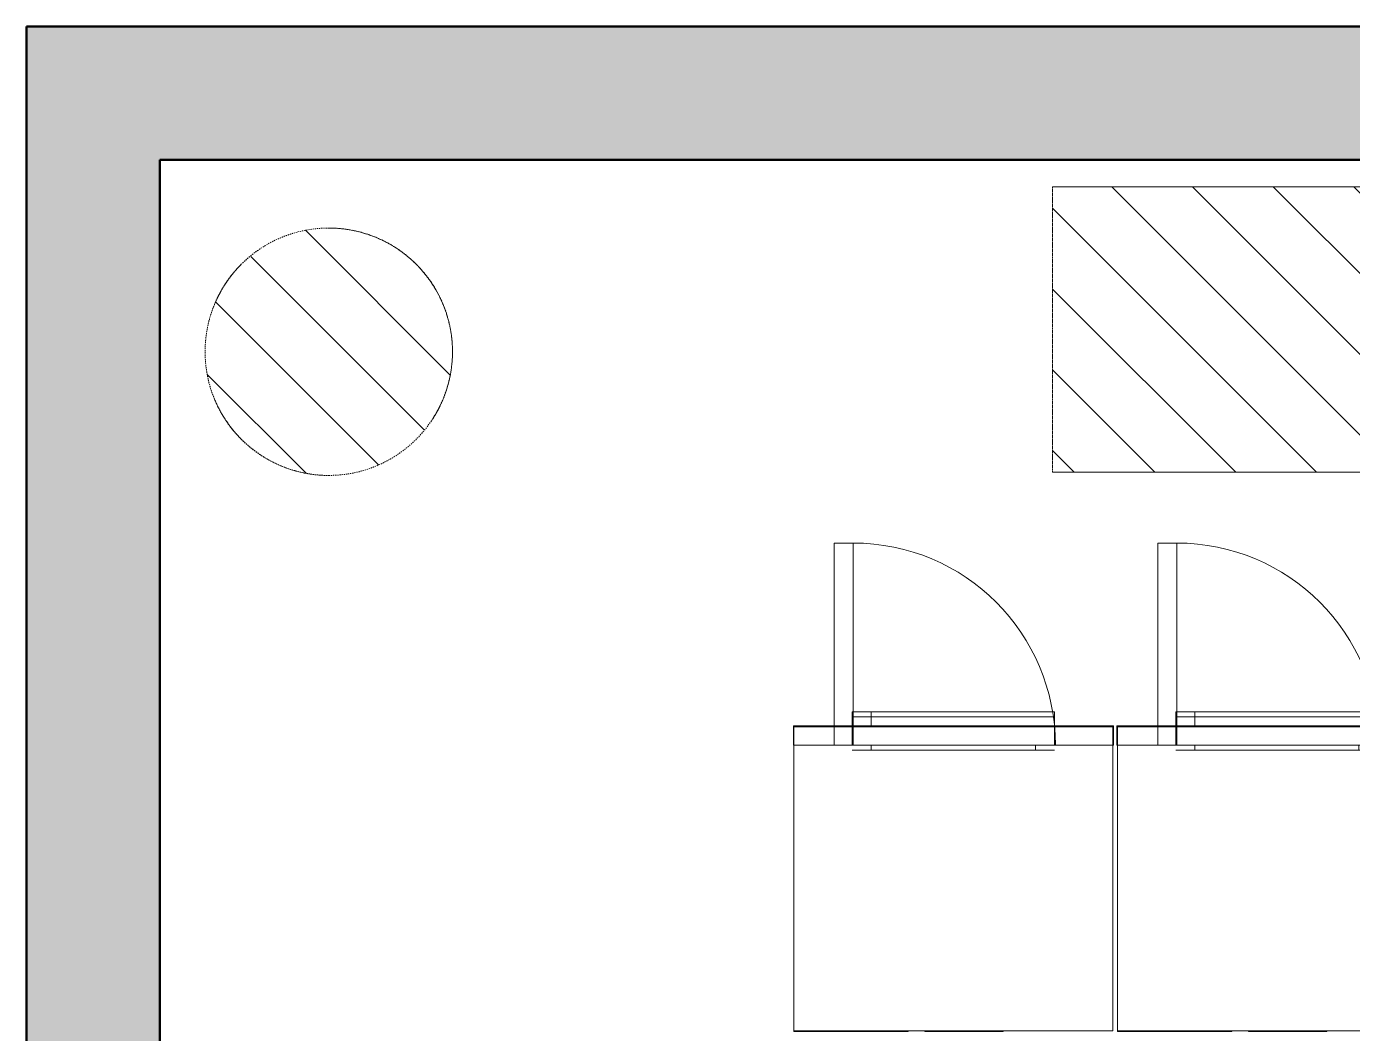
# Model space of a CAD drawing. Header units: inches. Extents: x 12491 to 15223, y 922 to 3433.
# Drawn here: x 13703 to 13842.3, y 2326.4 to 2432.2 of the extents above; entities that cross this region are included whole.
import ezdxf

# ---------------------------------------------------------------- set-up
doc = ezdxf.new("R2010")
doc.units = ezdxf.units.IN
doc.header["$MEASUREMENT"] = 0
doc.linetypes.add('Demolished', pattern=[0.1875, 0.125, -0.0625])
for name, color, linetype, lineweight in [('A-WALL-2', 113, 'Continuous', 50), ('I-FURN-2', 254, 'Demolished', 9), ('I-FURN-3', 10, 'Demolished', 9), ('M-EQPM-1', 50, 'Continuous', 9)]:
    doc.layers.add(name, color=color, linetype=linetype, lineweight=lineweight)
doc.layers.add('A-WALL-PATT-3', color=135, linetype='Continuous', lineweight=13, transparency=0.4)

# ---------------------------------------------------------------- blocks, each defined once
blk = doc.blocks.new('Table-Rectangular - 72_ x 30_-V15-DEMO _ NEW PLAN SUPERIMPOSED - 1ST FLOOR')
at = {"layer": 'I-FURN-3'}
h = blk.add_hatch(dxfattribs=at)
h.set_pattern_fill('FP_12', color=256, style=0, pattern_type=2)
h.set_pattern_definition([(135, (-12745.853, -2400.371), (-4.2426407, -4.2426407), [])])
h.paths.add_polyline_path([(36, -15), (36, 15), (-36, 15), (-36, -15), (3.32, -15)], flags=0)
at = {"layer": 'I-FURN-2'}
for p, q in [((-36, -15), (-36, 15)), ((-36, 15), (36, 15)), ((36, 15), (36, -15)), ((36, -15), (-36, -15))]:
    blk.add_line(p, q, dxfattribs=at)
at = {"layer": 'I-FURN-3'}
for p, q in [((36, 15), (-36, 15)), ((-36, 15), (-36, -15)), ((36, -15), (36, 15)), ((-36, -15), (36, -15))]:
    blk.add_line(p, q, dxfattribs=at)
blk = doc.blocks.new('Trash - Trash-V65-DEMO _ NEW PLAN SUPERIMPOSED - 1ST FLOOR')
at = {"layer": 'I-FURN-3'}
h = blk.add_hatch(dxfattribs=at)
h.set_pattern_fill('FP_102', color=256, style=0, pattern_type=2)
h.set_pattern_definition([(225, (2398.041, -12633.825), (4.2426407, -4.2426407), [])])
h.paths.add_polyline_path([(13, 0), (12.75, 2.54), (12.01, 4.97), (10.81, 7.22), (9.19, 9.19), (7.22, 10.81), (4.97, 12.01), (2.54, 12.75), (0, 13), (-2.54, 12.75), (-4.97, 12.01), (-7.22, 10.81), (-9.19, 9.19), (-10.81, 7.22), (-12.01, 4.97), (-12.75, 2.54), (-13, 0), (-12.75, -2.54), (-12.01, -4.97), (-10.81, -7.22), (-9.19, -9.19), (-7.22, -10.81), (-4.97, -12.01), (-2.54, -12.75), (0, -13), (2.54, -12.75), (4.97, -12.01), (7.22, -10.81), (9.19, -9.19), (10.81, -7.22), (12.01, -4.97), (12.75, -2.54)], flags=0)
at = {"layer": 'I-FURN-2'}
for start, end in [(78.75, 180), (56.25, 78.75), (0, 56.25), (180, 213.75), (348.75, 360), (337.5, 348.75), (315, 337.5), (213.75, 225), (225, 236.25), (292.5, 315), (236.25, 247.5), (247.5, 292.5)]:
    blk.add_arc((0, 0), 13, start, end, dxfattribs=at)
at = {"layer": 'I-FURN-3'}
for start, end in [(360, 180), (180, 360)]:
    blk.add_arc((0, 0), 13, start, end, dxfattribs=at)
blk = doc.blocks.new('_Commerical Front Washer - MFR35-V189-DEMO _ NEW PLAN SUPERIMPOSED - 1ST FLOOR')
at = {"layer": 'M-EQPM-1'}
for p, q in [((-0.89, 32.06), (5.11, 32.06)), ((5.11, 32.06), (-0.89, 32.06)), ((-0.89, 32), (-0.89, 32.06)), ((-0.89, 32.06), (-0.89, 32)), ((1.36, 32.06), (5.11, 32.06)), ((5.11, 32.06), (1.36, 32.06)), ((1.36, 32), (1.36, 32.06)), ((1.36, 32.06), (1.36, 32)), ((5.11, 32.06), (5.11, 32)), ((5.11, 32.06), (5.11, 32)), ((5.11, 32.06), (7.36, 32.06)), ((7.36, 32.06), (5.11, 32.06)), ((7.36, 32.06), (7.36, 32)), ((7.36, 32.06), (7.36, 32)), ((9.11, 32.06), (15.11, 32.06)), ((15.11, 32.06), (9.11, 32.06)), ((9.11, 32), (9.11, 32.06)), ((9.11, 32.06), (9.11, 32)), ((15.11, 32.06), (15.11, 32)), ((15.11, 32.06), (15.11, 32)), ((21.11, 32.06), (15.11, 32.06)), ((15.11, 32.06), (21.11, 32.06)), ((15.11, 32.06), (15.11, 32)), ((15.11, 32.06), (15.11, 32)), ((21.11, 32), (21.11, 32.06)), ((21.11, 32.06), (21.11, 32)), ((21.11, 32), (-12.39, 32)), ((-12.39, 32), (-12.39, 0)), ((-12.39, 2), (-12.39, 32)), ((-12.39, 32), (-0.89, 32)), ((-0.89, 32), (5.11, 32)), ((5.11, 32), (-0.89, 32)), ((-0.89, 32), (1.36, 32)), ((1.36, 32), (5.11, 32)), ((5.11, 32), (1.36, 32)), ((1.36, 32), (5.11, 32)), ((5.11, 32), (7.36, 32)), ((7.36, 32), (5.11, 32)), ((5.11, 32), (7.36, 32)), ((7.36, 32), (9.11, 32)), ((9.11, 32), (15.11, 32)), ((15.11, 32), (9.11, 32)), ((9.11, 32), (21.11, 32)), ((21.11, 32), (15.11, 32)), ((15.11, 32), (21.11, 32)), ((21.11, 0), (21.11, 32)), ((21.11, 32), (21.11, 2)), ((-12.39, 2), (-12.45, 2)), ((-12.45, 2), (-12.39, 2)), ((-12.45, -0.06), (-12.45, 2)), ((-12.45, -0.06), (-12.45, 2)), ((-1.95, 2), (-12.39, 2)), ((-12.39, 2), (21.11, 2)), ((-12.39, 0.06), (-12.39, 2)), ((-5.35, 2.5), (-6.26, 2.5)), ((-6.26, 2.5), (-5.35, 2.5)), ((-6.26, 2), (-6.26, 0)), ((-6.26, 2), (-4.27, 2)), ((14.99, 2), (-6.26, 2)), ((-4.27, 2), (-6.26, 2)), ((-6.26, 2), (14.99, 2)), ((-4.24, 2.5), (-5.35, 2.5)), ((-5.35, 2.5), (-4.27, 2.5)), ((-4.26, 2.5), (-4.26, 2)), ((0.62, 2.5), (-4.26, 2.5)), ((-4.26, 2.5), (12.99, 2.5)), ((-4.05, 2), (-4.26, 2)), ((-4.26, 2), (0.62, 2)), ((-4.26, 2), (-3.41, 2)), ((0.62, 2), (-4.26, 2)), ((-0.95, 2.5), (-4.24, 2.5)), ((-4.24, 2.5), (0.6, 2.5)), ((-4.24, 2), (0.6, 2)), ((0.6, 2), (-4.24, 2)), ((12.98, 2), (-4.05, 2)), ((-3.41, 2), (2.44, 2)), ((3.04, 2), (-1.95, 2)), ((1.08, 2.5), (-0.95, 2.5)), ((0.6, 2.5), (12.96, 2.5)), ((0.6, 2), (5.47, 2)), ((12.96, 2), (0.6, 2)), ((0.62, 2.5), (0.62, 2.5)), ((12.99, 2.5), (0.62, 2.5)), ((0.62, 2), (0.62, 2)), ((0.62, 2), (9.74, 2)), ((0.62, 2), (0.62, 2)), ((12.98, 2), (0.62, 2)), ((12.96, 2.5), (1.08, 2.5)), ((2.44, 2), (12.77, 2)), ((5.68, 2), (3.04, 2)), ((5.47, 2), (11.47, 2)), ((10.67, 2), (5.68, 2)), ((9.74, 2), (11.1, 2)), ((21.11, 2), (10.67, 2)), ((11.1, 2), (12.98, 2)), ((11.47, 2), (12.96, 2)), ((12.77, 2), (12.98, 2)), ((14.07, 2.5), (12.96, 2.5)), ((12.99, 2), (12.99, 2.5)), ((12.99, 2.5), (14.07, 2.5)), ((12.99, 2), (14.75, 2)), ((14.99, 2), (12.99, 2)), ((14.99, 2.5), (14.07, 2.5)), ((14.07, 2.5), (14.99, 2.5)), ((14.75, 2), (14.99, 2)), ((14.89, 2), (14.89, -19.25)), ((16.89, 2), (14.89, 2)), ((14.99, 0), (14.99, 2)), ((16.89, -19.25), (16.89, 2)), ((21.17, 2), (21.11, 2)), ((21.11, 2), (21.17, 2)), ((21.11, 2), (21.11, 0.06)), ((21.17, 2), (21.17, -0.06)), ((21.17, -0.06), (21.17, 2)), ((-6.26, 0.06), (-12.39, 0.06)), ((-12.39, 0.06), (-6.26, 0.06)), ((-12.39, 0.06), (-12.39, 0)), ((-12.39, 0.06), (-12.39, 0)), ((-12.39, 0), (-12.39, 0.06)), ((-12.39, 0), (21.11, 0)), ((-6.26, 0), (-12.39, 0)), ((-4.26, 0.06), (-6.26, 0.06)), ((-6.26, 0.06), (-4.26, 0.06)), ((-4.26, 0), (-6.26, 0)), ((-6.26, 0), (-6.16, 0)), ((-6.26, 0), (-6.26, -0.06)), ((-6.26, 0), (-6.26, -0.06)), ((-4.26, 0), (-6.26, 0)), ((-6.16, 0), (-2.25, 0)), ((-2.75, 0.06), (-4.24, 0.06)), ((-4.24, 0.06), (-2.75, 0.06)), ((-4.15, 0), (-4.24, 0)), ((-2.75, 0), (-4.24, 0)), ((-2.25, 0), (-4.15, 0)), ((0.62, 0.06), (-2.75, 0.06)), ((-2.75, 0.06), (0.62, 0.06)), ((-2.25, 0), (-2.73, 0)), ((-2.5, 0), (-2.25, 0)), ((-2.25, 0), (-2.5, 0)), ((1.24, 0), (-2.25, 0)), ((-2.25, 0), (1.24, 0)), ((-2.25, 0), (1.24, 0)), ((0.67, 0), (-2.25, 0)), ((0.62, 0), (-2.25, 0)), ((6.24, 0.06), (0.62, 0.06)), ((0.62, 0.06), (6.24, 0.06)), ((1.24, 0), (0.62, 0)), ((1.24, 0), (0.67, 0)), ((3.65, 0), (1.24, 0)), ((1.24, 0), (3.65, 0)), ((1.24, 0), (1.49, 0)), ((1.49, 0), (1.24, 0)), ((1.8, 0), (1.24, 0)), ((3.65, 0), (1.83, 0)), ((5.08, 0), (3.65, 0)), ((3.65, 0), (5.08, 0)), ((3.65, 0), (5.08, 0)), ((5.08, 0), (3.65, 0)), ((3.65, -0.06), (3.65, 0)), ((3.65, 0), (3.65, -0.06)), ((5.08, 0), (3.65, 0)), ((7.47, 0), (5.08, 0)), ((5.08, 0), (7.47, 0)), ((5.08, 0), (5.08, -0.06)), ((5.08, 0), (5.08, -0.06)), ((7.47, 0), (5.08, 0)), ((11.47, 0.06), (6.28, 0.06)), ((6.28, 0.06), (11.47, 0.06)), ((7.47, 0), (7.22, 0)), ((7.22, 0), (7.47, 0)), ((10.97, 0), (7.47, 0)), ((7.47, 0), (10.97, 0)), ((10.97, 0), (7.47, 0)), ((7.47, 0), (10.97, 0)), ((10.97, 0), (7.49, 0)), ((12.87, 0), (10.97, 0)), ((10.97, 0), (12.96, 0)), ((10.97, 0), (11.22, 0)), ((11.22, 0), (10.97, 0)), ((11.45, 0), (10.97, 0)), ((12.96, 0.06), (11.47, 0.06)), ((11.47, 0.06), (12.96, 0.06)), ((12.96, 0), (11.47, 0)), ((12.96, 0), (12.87, 0)), ((14.99, 0.06), (12.99, 0.06)), ((12.99, 0.06), (14.99, 0.06)), ((14.99, 0), (12.99, 0)), ((12.99, 0), (14.75, 0)), ((12.99, 0), (12.99, -0.06)), ((12.99, 0), (12.99, -0.06)), ((12.99, 0), (12.99, -0.06)), ((12.99, 0), (12.99, -0.06)), ((14.99, 0), (12.99, 0)), ((14.75, 0), (14.99, 0)), ((21.11, 0.06), (14.99, 0.06)), ((14.99, 0.06), (21.11, 0.06)), ((14.99, -0.06), (14.99, 0)), ((14.99, 0), (14.99, -0.06)), ((21.11, 0), (14.99, 0)), ((21.11, 0), (21.11, 0.06)), ((21.11, 0.06), (21.11, 0)), ((21.11, 0.06), (21.11, 0)), ((21.11, -0.06), (21.11, 0)), ((21.11, 0), (21.11, -0.06)), ((21.17, -0.06), (-12.45, -0.06)), ((-12.45, -0.06), (-2.25, -0.06)), ((-12.39, 0), (-12.39, -0.06)), ((-12.39, 0), (-12.39, -0.06)), ((-6.26, -0.06), (-12.39, -0.06)), ((-12.39, -0.06), (-6.26, -0.06)), ((-6.26, 0), (-6.26, -0.06)), ((-6.26, -0.06), (-6.26, -1.5)), ((-6.26, -0.06), (-6.26, -1)), ((-4.26, -0.06), (-6.26, -0.06)), ((-6.26, -0.06), (-4.26, -0.06)), ((-6.26, -0.06), (-6.26, -1)), ((-6.26, -1), (-6.26, -1.5)), ((-6.22, -1), (-6.26, -1)), ((-6.26, -1), (-4.27, -1)), ((14.75, -1), (-6.22, -1)), ((12.98, -1), (-4.26, -1)), ((-4.26, -1), (-4.21, -1)), ((-2.25, -0.06), (-4.24, -0.06)), ((-4.24, -0.06), (-2.25, -0.06)), ((-4.24, -1), (-2.75, -1)), ((-4.21, -1), (-4.05, -1)), ((-4.05, -1), (8.1, -1)), ((-2.75, -1), (0.6, -1)), ((-2.5, 0), (-2.5, -0.06)), ((-2.5, -0.06), (-2.32, -0.06)), ((-2.38, -0.06), (-2.5, -0.06)), ((-2.25, -0.06), (-2.38, -0.06)), ((-2.32, -0.06), (-2.25, -0.06)), ((0.62, -0.06), (-2.25, -0.06)), ((-2.25, -0.06), (0.62, -0.06)), ((-2.25, -0.06), (0.67, -0.06)), ((1.24, -0.06), (-2.25, -0.06)), ((-2.25, -0.06), (-1.95, -0.06)), ((-1.95, -0.06), (1.24, -0.06)), ((0.6, -1), (9.67, -1)), ((1.24, -0.06), (0.62, -0.06)), ((0.62, -0.06), (1.24, -0.06)), ((0.67, -0.06), (1.24, -0.06)), ((3.65, -0.06), (1.24, -0.06)), ((1.24, -0.06), (3.65, -0.06)), ((1.24, -0.06), (1.49, -0.06)), ((1.49, -0.06), (1.24, -0.06)), ((1.24, -0.06), (3.65, -0.06)), ((1.49, -0.06), (1.49, 0)), ((1.49, -0.06), (1.49, -0.06)), ((5.08, -0.06), (3.65, -0.06)), ((3.65, -0.06), (5.08, -0.06)), ((3.65, -0.06), (5.08, -0.06)), ((5.08, -0.06), (3.65, -0.06)), ((3.65, -0.06), (5.08, -0.06)), ((7.47, -0.06), (5.08, -0.06)), ((5.08, -0.06), (7.47, -0.06)), ((5.08, -0.06), (7.47, -0.06)), ((7.22, 0), (7.22, -0.06)), ((7.41, -0.06), (7.22, -0.06)), ((7.22, -0.06), (7.47, -0.06)), ((7.47, -0.06), (7.41, -0.06)), ((10.97, -0.06), (7.47, -0.06)), ((7.47, -0.06), (10.97, -0.06)), ((10.97, -0.06), (7.47, -0.06)), ((7.47, -0.06), (10.97, -0.06)), ((7.47, -0.06), (10.67, -0.06)), ((8.1, -1), (9.74, -1)), ((9.67, -1), (11.47, -1)), ((9.74, -1), (11.1, -1)), ((10.67, -0.06), (10.97, -0.06)), ((12.96, -0.06), (10.97, -0.06)), ((10.97, -0.06), (12.96, -0.06)), ((10.97, -0.06), (11.19, -0.06)), ((11.19, -0.06), (10.97, -0.06)), ((10.97, -0.06), (21.17, -0.06)), ((11.1, -1), (12.93, -1)), ((11.19, -0.06), (11.22, -0.06)), ((11.22, -0.06), (11.19, -0.06)), ((11.22, -0.06), (11.22, 0)), ((11.47, -1), (12.96, -1)), ((12.93, -1), (12.98, -1)), ((12.99, -0.06), (12.99, -1)), ((12.99, -0.06), (12.99, -1)), ((12.99, -0.06), (12.99, -1)), ((12.99, -0.06), (12.99, -1)), ((13.72, -0.06), (12.99, -0.06)), ((12.99, -0.06), (13.72, -0.06)), ((12.99, -1), (12.99, -1.5)), ((12.99, -1), (12.99, -1.5)), ((12.99, -1), (12.99, -1.5)), ((12.99, -1), (12.99, -1.5)), ((12.99, -1), (14.99, -1)), ((14.99, -0.06), (13.76, -0.06)), ((13.76, -0.06), (14.99, -0.06)), ((14.99, -1), (14.75, -1)), ((14.99, -0.06), (14.99, 0)), ((14.99, -1.5), (14.99, -0.06)), ((14.99, -0.06), (14.99, -1)), ((21.11, -0.06), (14.99, -0.06)), ((14.99, -0.06), (21.11, -0.06)), ((14.99, -1), (14.99, -0.06)), ((14.99, -1), (14.99, -1.5)), ((12.99, -1.5), (-6.26, -1.5)), ((-6.26, -1.5), (12.99, -1.5)), ((14.99, -1.5), (12.99, -1.5)), ((12.99, -1.5), (14.99, -1.5)), ((14.89, -19.25), (16.89, -19.25))]:
    blk.add_line(p, q, dxfattribs=at)
blk.add_arc((14.89, 2), 21.25, 180, 270, dxfattribs=at)
blk = doc.blocks.new('_Commerical Front Washer - MFR35-V190-DEMO _ NEW PLAN SUPERIMPOSED - 1ST FLOOR')
at = {"layer": 'M-EQPM-1'}
for p, q in [((-0.89, 32.06), (5.11, 32.06)), ((5.11, 32.06), (-0.89, 32.06)), ((-0.89, 32), (-0.89, 32.06)), ((-0.89, 32.06), (-0.89, 32)), ((1.36, 32.06), (5.11, 32.06)), ((5.11, 32.06), (1.36, 32.06)), ((1.36, 32), (1.36, 32.06)), ((1.36, 32.06), (1.36, 32)), ((5.11, 32.06), (5.11, 32)), ((5.11, 32.06), (5.11, 32)), ((5.11, 32.06), (7.36, 32.06)), ((7.36, 32.06), (5.11, 32.06)), ((7.36, 32.06), (7.36, 32)), ((7.36, 32.06), (7.36, 32)), ((9.11, 32.06), (15.11, 32.06)), ((15.11, 32.06), (9.11, 32.06)), ((9.11, 32), (9.11, 32.06)), ((9.11, 32.06), (9.11, 32)), ((15.11, 32.06), (15.11, 32)), ((15.11, 32.06), (15.11, 32)), ((21.11, 32.06), (15.11, 32.06)), ((15.11, 32.06), (21.11, 32.06)), ((15.11, 32.06), (15.11, 32)), ((15.11, 32.06), (15.11, 32)), ((21.11, 32), (21.11, 32.06)), ((21.11, 32.06), (21.11, 32)), ((21.11, 32), (-12.39, 32)), ((-12.39, 32), (-12.39, 0)), ((-12.39, 2), (-12.39, 32)), ((-12.39, 32), (-0.89, 32)), ((-0.89, 32), (5.11, 32)), ((5.11, 32), (-0.89, 32)), ((-0.89, 32), (1.36, 32)), ((1.36, 32), (5.11, 32)), ((5.11, 32), (1.36, 32)), ((1.36, 32), (5.11, 32)), ((5.11, 32), (7.36, 32)), ((7.36, 32), (5.11, 32)), ((5.11, 32), (7.36, 32)), ((7.36, 32), (9.11, 32)), ((9.11, 32), (15.11, 32)), ((15.11, 32), (9.11, 32)), ((9.11, 32), (21.11, 32)), ((21.11, 32), (15.11, 32)), ((15.11, 32), (21.11, 32)), ((21.11, 0), (21.11, 32)), ((21.11, 32), (21.11, 2)), ((-12.39, 2), (-12.45, 2)), ((-12.45, 2), (-12.39, 2)), ((-12.45, -0.06), (-12.45, 2)), ((-12.45, -0.06), (-12.45, 2)), ((-1.95, 2), (-12.39, 2)), ((-12.39, 2), (21.11, 2)), ((-12.39, 0.06), (-12.39, 2)), ((14.99, 2.5), (-6.26, 2.5)), ((-6.26, 2.5), (-4.27, 2.5)), ((-6.26, 2), (-6.26, 0)), ((-6.26, 2), (-5.35, 2)), ((-6.03, 2), (-6.26, 2)), ((-6.03, 2), (-6.26, 2)), ((-6.26, 2), (-6.03, 2)), ((-5.35, 2), (-6.03, 2)), ((-4.27, 2), (-6.03, 2)), ((-6.03, 2), (14.99, 2)), ((-5.35, 2), (-4.27, 2)), ((-2.75, 2), (-5.35, 2)), ((-4.26, 2.5), (-4.26, 2)), ((11.1, 2.5), (-4.26, 2.5)), ((-4.26, 2.5), (12.99, 2.5)), ((-4.05, 2), (-4.26, 2)), ((-4.26, 2), (-4.05, 2)), ((-4.26, 2), (-3.41, 2)), ((12.98, 2), (-4.26, 2)), ((-4.24, 2.5), (12.96, 2.5)), ((-4.24, 2), (12.96, 2)), ((12.96, 2), (-4.24, 2)), ((-3.41, 2), (-4.05, 2)), ((-4.05, 2), (2.44, 2)), ((-2.38, 2), (-3.41, 2)), ((-3.41, 2), (-1.02, 2)), ((-0.95, 2), (-2.75, 2)), ((-1.02, 2), (-2.38, 2)), ((3.04, 2), (-1.95, 2)), ((0.62, 2), (-1.02, 2)), ((-1.02, 2), (4.36, 2)), ((14.99, 2), (-0.95, 2)), ((4.36, 2), (0.62, 2)), ((2.44, 2), (6.28, 2)), ((5.68, 2), (3.04, 2)), ((6.28, 2), (4.36, 2)), ((4.36, 2), (6.28, 2)), ((10.67, 2), (5.68, 2)), ((8.1, 2), (6.28, 2)), ((6.28, 2), (11.1, 2)), ((6.28, 2), (9.74, 2)), ((11.1, 2), (8.1, 2)), ((9.74, 2), (11.1, 2)), ((21.11, 2), (10.67, 2)), ((12.99, 2.5), (11.1, 2.5)), ((12.98, 2), (11.1, 2)), ((11.1, 2), (12.98, 2)), ((11.1, 2), (12.13, 2)), ((12.13, 2), (12.98, 2)), ((12.99, 2), (12.99, 2.5)), ((12.99, 2.5), (14.99, 2.5)), ((12.99, 2), (14.07, 2)), ((14.99, 2), (12.99, 2)), ((14.07, 2), (14.99, 2)), ((14.89, 2), (14.89, -19.25)), ((16.89, 2), (14.89, 2)), ((14.99, 0), (14.99, 2)), ((16.89, -19.25), (16.89, 2)), ((21.17, 2), (21.11, 2)), ((21.11, 2), (21.17, 2)), ((21.11, 2), (21.11, 0.06)), ((21.17, 2), (21.17, -0.06)), ((21.17, -0.06), (21.17, 2)), ((-6.26, 0.06), (-12.39, 0.06)), ((-12.39, 0.06), (-6.26, 0.06)), ((-12.39, 0.06), (-12.39, 0)), ((-12.39, 0.06), (-12.39, 0)), ((-12.39, 0), (-12.39, 0.06)), ((-12.39, 0), (21.11, 0)), ((-6.26, 0), (-12.39, 0)), ((-4.26, 0.06), (-6.26, 0.06)), ((-6.26, 0.06), (-4.26, 0.06)), ((-4.26, 0), (-6.26, 0)), ((-6.26, 0), (-6.16, 0)), ((-6.26, 0), (-6.26, -0.06)), ((-6.26, 0), (-6.26, -0.06)), ((-4.26, 0), (-6.26, 0)), ((-6.16, 0), (-2.25, 0)), ((-2.75, 0.06), (-4.24, 0.06)), ((-4.24, 0.06), (-2.75, 0.06)), ((-4.15, 0), (-4.24, 0)), ((-2.75, 0), (-4.24, 0)), ((-2.25, 0), (-4.15, 0)), ((1.77, 0.06), (-2.75, 0.06)), ((-2.75, 0.06), (1.77, 0.06)), ((-2.25, 0), (-2.73, 0)), ((-2.5, 0), (-2.47, 0)), ((-2.5, 0), (-2.5, 0)), ((-2.25, 0), (-2.5, 0)), ((-2.47, 0), (-2.43, 0)), ((-2.43, 0), (-2.32, 0)), ((-2.32, 0), (-2.25, 0)), ((1.24, 0), (-2.25, 0)), ((-2.25, 0), (1.24, 0)), ((-2.25, 0), (1.24, 0)), ((0.67, 0), (-2.25, 0)), ((1.24, 0), (-2.25, 0)), ((1.24, 0), (0.67, 0)), ((1.77, 0), (1.24, 0)), ((1.24, 0), (1.77, 0)), ((1.24, 0), (1.37, 0)), ((1.49, 0), (1.24, 0)), ((1.77, 0), (1.24, 0)), ((1.37, 0), (1.42, 0)), ((1.42, 0), (1.49, 0)), ((6.24, 0.06), (1.8, 0.06)), ((1.8, 0.06), (6.24, 0.06)), ((3.65, 0), (1.8, 0)), ((1.8, 0), (3.65, 0)), ((3.65, 0), (1.83, 0)), ((5.08, 0), (3.65, 0)), ((3.65, 0), (5.08, 0)), ((3.65, 0), (5.08, 0)), ((5.08, 0), (3.65, 0)), ((3.65, -0.06), (3.65, 0)), ((3.65, 0), (3.65, -0.06)), ((5.08, 0), (3.65, 0)), ((7.47, 0), (5.08, 0)), ((5.08, 0), (7.47, 0)), ((5.08, 0), (5.08, -0.06)), ((5.08, 0), (5.08, -0.06)), ((7.47, 0), (5.08, 0)), ((11.47, 0.06), (6.28, 0.06)), ((6.28, 0.06), (11.47, 0.06)), ((7.23, 0), (7.22, 0)), ((7.22, 0), (7.26, 0)), ((7.3, 0), (7.23, 0)), ((7.26, 0), (7.41, 0)), ((7.41, 0), (7.3, 0)), ((7.47, 0), (7.41, 0)), ((7.41, 0), (7.47, 0)), ((10.97, 0), (7.47, 0)), ((7.47, 0), (10.97, 0)), ((10.97, 0), (7.47, 0)), ((7.47, 0), (10.97, 0)), ((10.97, 0), (7.49, 0)), ((12.87, 0), (10.97, 0)), ((10.97, 0), (12.96, 0)), ((10.97, 0), (11.22, 0)), ((11.22, 0), (10.97, 0)), ((11.45, 0), (10.97, 0)), ((12.96, 0.06), (11.47, 0.06)), ((11.47, 0.06), (12.96, 0.06)), ((12.96, 0), (11.47, 0)), ((12.96, 0), (12.87, 0)), ((14.9, 0.06), (12.99, 0.06)), ((12.99, 0.06), (14.9, 0.06)), ((14.91, 0), (12.99, 0)), ((12.99, 0), (14.75, 0)), ((12.99, 0), (12.99, -0.06)), ((12.99, 0), (12.99, -0.06)), ((12.99, 0), (12.99, -0.06)), ((12.99, 0), (12.99, -0.06)), ((14.91, 0), (12.99, 0)), ((14.75, 0), (14.99, 0)), ((14.99, 0.06), (14.91, 0.06)), ((14.91, 0.06), (14.99, 0.06)), ((14.99, 0), (14.91, 0)), ((14.99, 0), (14.91, 0)), ((21.11, 0.06), (14.99, 0.06)), ((14.99, 0.06), (21.11, 0.06)), ((14.99, -0.06), (14.99, 0)), ((14.99, 0), (14.99, -0.06)), ((21.11, 0), (14.99, 0)), ((21.11, 0), (21.11, 0.06)), ((21.11, 0.06), (21.11, 0)), ((21.11, 0.06), (21.11, 0)), ((21.11, -0.06), (21.11, 0)), ((21.11, 0), (21.11, -0.06)), ((21.17, -0.06), (-12.45, -0.06)), ((-12.45, -0.06), (-2.25, -0.06)), ((-12.39, 0), (-12.39, -0.06)), ((-12.39, 0), (-12.39, -0.06)), ((-6.26, -0.06), (-12.39, -0.06)), ((-12.39, -0.06), (-6.26, -0.06)), ((-6.26, 0), (-6.26, -0.06)), ((-6.26, -0.06), (-6.26, -1.5)), ((-6.26, -0.06), (-6.26, -1)), ((-4.26, -0.06), (-6.26, -0.06)), ((-6.26, -0.06), (-4.26, -0.06)), ((-6.26, -0.06), (-6.26, -1)), ((-6.26, -1), (-6.26, -1.5)), ((-6.22, -1), (-6.26, -1)), ((-6.26, -1), (-4.27, -1)), ((14.75, -1), (-6.22, -1)), ((-1.02, -1), (-4.26, -1)), ((-4.26, -1), (-4.21, -1)), ((-2.25, -0.06), (-4.24, -0.06)), ((-4.24, -0.06), (-2.25, -0.06)), ((-4.24, -1), (5.47, -1)), ((-4.21, -1), (12.93, -1)), ((-2.5, 0), (-2.5, -0.06)), ((-2.5, -0.06), (-2.25, -0.06)), ((-2.25, -0.06), (-2.5, -0.06)), ((1.24, -0.06), (-2.25, -0.06)), ((-2.25, -0.06), (1.24, -0.06)), ((-2.25, -0.06), (0.67, -0.06)), ((1.24, -0.06), (-2.25, -0.06)), ((-2.25, -0.06), (-1.95, -0.06)), ((-1.95, -0.06), (1.24, -0.06)), ((0.62, -1), (-1.02, -1)), ((4.36, -1), (0.62, -1)), ((0.67, -0.06), (1.24, -0.06)), ((1.76, -0.06), (1.24, -0.06)), ((1.24, -0.06), (1.76, -0.06)), ((1.24, -0.06), (1.49, -0.06)), ((1.49, -0.06), (1.24, -0.06)), ((1.24, -0.06), (1.76, -0.06)), ((1.49, -0.06), (1.49, 0)), ((3.65, -0.06), (1.77, -0.06)), ((1.77, -0.06), (3.65, -0.06)), ((1.77, -0.06), (3.65, -0.06)), ((5.08, -0.06), (3.65, -0.06)), ((3.65, -0.06), (5.08, -0.06)), ((3.65, -0.06), (5.08, -0.06)), ((5.08, -0.06), (3.65, -0.06)), ((3.65, -0.06), (5.08, -0.06)), ((6.28, -1), (4.36, -1)), ((7.47, -0.06), (5.08, -0.06)), ((5.08, -0.06), (7.47, -0.06)), ((5.08, -0.06), (7.47, -0.06)), ((5.47, -1), (9.67, -1)), ((9.74, -1), (6.28, -1)), ((7.22, 0), (7.22, -0.06)), ((7.47, -0.06), (7.22, -0.06)), ((7.22, -0.06), (7.47, -0.06)), ((10.97, -0.06), (7.47, -0.06)), ((7.47, -0.06), (10.97, -0.06)), ((10.97, -0.06), (7.47, -0.06)), ((7.47, -0.06), (10.97, -0.06)), ((7.47, -0.06), (10.67, -0.06)), ((9.67, -1), (12.96, -1)), ((12.13, -1), (9.74, -1)), ((10.67, -0.06), (10.97, -0.06)), ((12.96, -0.06), (10.97, -0.06)), ((10.97, -0.06), (12.96, -0.06)), ((10.97, -0.06), (11.22, -0.06)), ((11.22, -0.06), (10.97, -0.06)), ((10.97, -0.06), (21.17, -0.06)), ((11.22, -0.06), (11.22, 0)), ((12.98, -1), (12.13, -1)), ((12.93, -1), (12.98, -1)), ((12.99, -0.06), (12.99, -1)), ((12.99, -0.06), (12.99, -1)), ((12.99, -0.06), (12.99, -1)), ((12.99, -0.06), (12.99, -1)), ((14.91, -0.06), (12.99, -0.06)), ((12.99, -0.06), (14.91, -0.06)), ((12.99, -1), (12.99, -1.5)), ((12.99, -1), (12.99, -1.5)), ((12.99, -1), (12.99, -1.5)), ((12.99, -1), (12.99, -1.5)), ((12.99, -1), (14.07, -1)), ((14.07, -1), (14.75, -1)), ((14.99, -1), (14.75, -1)), ((14.75, -1), (14.99, -1)), ((14.99, -0.06), (14.91, -0.06)), ((14.91, -0.06), (14.99, -0.06)), ((14.99, -0.06), (14.99, 0)), ((14.99, -1.5), (14.99, -0.06)), ((14.99, -0.06), (14.99, -1)), ((21.11, -0.06), (14.99, -0.06)), ((14.99, -0.06), (21.11, -0.06)), ((14.99, -1), (14.99, -0.06)), ((14.99, -1), (14.99, -1.5)), ((12.99, -1.5), (-6.26, -1.5)), ((-6.26, -1.5), (12.99, -1.5)), ((14.99, -1.5), (12.99, -1.5)), ((12.99, -1.5), (14.99, -1.5)), ((14.89, -19.25), (16.89, -19.25))]:
    blk.add_line(p, q, dxfattribs=at)
blk.add_arc((14.89, 2), 21.25, 180, 270, dxfattribs=at)

msp = doc.modelspace()

# ---------------------------------------------------------------- hatches: boundary and pattern name
at = {"layer": 'A-WALL-PATT-3'}
msp.add_hatch(color=256, dxfattribs=at).paths.add_polyline_path([(13716.962, 2418.213), (14412.462, 2418.213), (14412.462, 2432.213), (13702.962, 2432.213), (13702.962, 2418.213)], flags=0)
h = msp.add_hatch(color=256, dxfattribs=at)
h.paths.add_polyline_path([(13702.962, 1902.116), (13716.962, 1902.116), (13716.962, 2148.237), (13702.962, 2148.237), (13702.962, 2041.464)], flags=0)
h.paths.add_polyline_path([(13702.962, 2228.093), (13716.962, 2228.093), (13716.962, 2418.213), (13702.962, 2418.213), (13702.962, 2342.767)], flags=0)

# ---------------------------------------------------------------- linework, layer by layer
at = {"layer": 'A-WALL-2'}
for p, q in [((14423.462, 2432.213), (13702.962, 2432.213)), ((13702.962, 2432.213), (13702.962, 2228.093)), ((13716.962, 2418.213), (14073.712, 2418.213)), ((13716.962, 2290.503), (13716.962, 2418.213))]:
    msp.add_line(p, q, dxfattribs=at)

# ---------------------------------------------------------------- block references
at = {"layer": 'I-FURN-2'}
msp.add_blockref('Table-Rectangular - 72_ x 30_-V15-DEMO _ NEW PLAN SUPERIMPOSED - 1ST FLOOR', (13846.752, 2400.371), dxfattribs=at)
at = {"layer": 'I-FURN-2', "rotation": 270.0000000000001}
msp.add_blockref('Trash - Trash-V65-DEMO _ NEW PLAN SUPERIMPOSED - 1ST FLOOR', (13734.724, 2398.041), dxfattribs=at)
at = {"layer": 'M-EQPM-1', "rotation": 180}
for name, p in [('_Commerical Front Washer - MFR35-V189-DEMO _ NEW PLAN SUPERIMPOSED - 1ST FLOOR', (13804.707, 2358.692)), ('_Commerical Front Washer - MFR35-V190-DEMO _ NEW PLAN SUPERIMPOSED - 1ST FLOOR', (13838.707, 2358.692))]:
    msp.add_blockref(name, p, dxfattribs=at)

doc.saveas('drawing.dxf')
